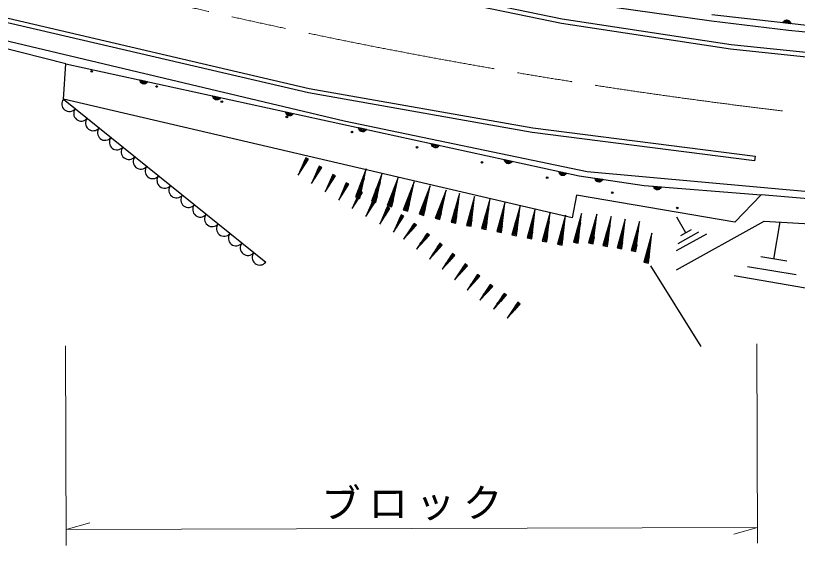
# Model space of a CAD drawing. Units: millimetres, scale not verified. Extents: x -1250 to 680000, y -1250 to 380000.
# Drawn here: x 65524 to 115162, y 251630 to 285267 of the extents above; entities that cross this region are included whole.
import ezdxf

# ---------------------------------------------------------------- set-up
doc = ezdxf.new("R2010")
doc.units = ezdxf.units.MM
doc.header["$LTSCALE"] = 1000
doc.linetypes.add('CHAIN', pattern=[18.5, 12, -1.5, 3.5, -1.5])
for name, color, linetype, lineweight in [('M-BGD', 7, 'Continuous', 25), ('M-BMK', 2, 'CHAIN', 13), ('M-BMK-OTRS', 5, 'Continuous', 25), ('M-STR-HTXT', 7, 'Continuous', 13), ('M-STR-STR3', 7, 'Continuous', 25)]:
    doc.layers.add(name, color=color, linetype=linetype, lineweight=lineweight)
doc.styles.add('ＭＳ ゴシック', font='')
doc.styles.get('ＭＳ ゴシック').set_extended_font_data('MS Gothic')

msp = doc.modelspace()

# ---------------------------------------------------------------- linework, layer by layer
at = {"layer": 'M-BGD'}
for p, q in [((68709, 282217), (63877, 283429)), ((68559, 279969), (81406, 269610)), ((83941, 276239), (83463, 275134)), ((83463, 275134), (84111, 276149)), ((84015, 276172), (83520, 275240)), ((83622, 275484), (83993, 276184)), ((83665, 275462), (84036, 276161)), ((83972, 276195), (83736, 275750)), ((84057, 276150), (83821, 275705)), ((83839, 275994), (83951, 276206)), ((84111, 276149), (83941, 276239)), ((83966, 275927), (84078, 276139)), ((84799, 275708), (84321, 274603)), ((84321, 274603), (84969, 275618)), ((84873, 275642), (84378, 274709)), ((84480, 274954), (84851, 275653)), ((84523, 274931), (84894, 275631)), ((84830, 275665), (84594, 275220)), ((84915, 275620), (84679, 275175)), ((84697, 275464), (84809, 275676)), ((84969, 275618), (84799, 275708)), ((84824, 275396), (84936, 275608)), ((87787, 275529), (87098, 273752)), ((87389, 273665), (87787, 275529)), ((85657, 275178), (85179, 274073)), ((85179, 274073), (85827, 275088)), ((85731, 275112), (85236, 274179)), ((85338, 274424), (85710, 275123)), ((85381, 274401), (85752, 275101)), ((85688, 275135), (85452, 274689)), ((85773, 275089), (85537, 274644)), ((85555, 274934), (85667, 275146)), ((85827, 275088), (85657, 275178)), ((85682, 274866), (85794, 275078)), ((87254, 273745), (87733, 275347)), ((88800, 275259), (88111, 273482)), ((88267, 273475), (88746, 275077)), ((88402, 273395), (88800, 275259)), ((86515, 274648), (86038, 273543)), ((86038, 273543), (86685, 274558)), ((86589, 274582), (86094, 273649)), ((86196, 273893), (86568, 274593)), ((86239, 273871), (86610, 274570)), ((86546, 274604), (86310, 274159)), ((86631, 274559), (86395, 274114)), ((86413, 274403), (86525, 274616)), ((86685, 274558), (86515, 274648)), ((86540, 274336), (86652, 274548)), ((87181, 273767), (87410, 274531)), ((87576, 274957), (87218, 273756)), ((87649, 274936), (87291, 273734)), ((88590, 274688), (88231, 273486)), ((88662, 274666), (88304, 273464)), ((89813, 274990), (89124, 273212)), ((89280, 273205), (89759, 274808)), ((89415, 273126), (89813, 274990)), ((90826, 274720), (90137, 272943)), ((90293, 272936), (90771, 274538)), ((90428, 272856), (90826, 274720)), ((87373, 274118), (86896, 273013)), ((86896, 273013), (87543, 274028)), ((87447, 274051), (86952, 273119)), ((87055, 273363), (87426, 274063)), ((87097, 273341), (87468, 274040)), ((87254, 274142), (87145, 273777)), ((87405, 274074), (87168, 273629)), ((87489, 274029), (87253, 273584)), ((87271, 273873), (87383, 274085)), ((87327, 273723), (87555, 274488)), ((87472, 274076), (87364, 273712)), ((87543, 274028), (87373, 274118)), ((87398, 273806), (87511, 274018)), ((88194, 273497), (88423, 274262)), ((88340, 273453), (88568, 274218)), ((89602, 274418), (89244, 273216)), ((89675, 274396), (89317, 273195)), ((90616, 274148), (90257, 272947)), ((90688, 274126), (90330, 272925)), ((91839, 274450), (91150, 272673)), ((91306, 272666), (91784, 274268)), ((91441, 272586), (91839, 274450)), ((92852, 274180), (92163, 272403)), ((92454, 272316), (92852, 274180)), ((87098, 273752), (87389, 273665)), ((88247, 273616), (87769, 272511)), ((87769, 272511), (88416, 273526)), ((88320, 273550), (87825, 272617)), ((87928, 272862), (88299, 273561)), ((87970, 272839), (88342, 273539)), ((88278, 273573), (88042, 273128)), ((88363, 273528), (88126, 273082)), ((88144, 273372), (88257, 273584)), ((88267, 273872), (88158, 273508)), ((88416, 273526), (88247, 273616)), ((88272, 273304), (88384, 273516)), ((88485, 273807), (88377, 273443)), ((89280, 273602), (89171, 273238)), ((89207, 273227), (89436, 273992)), ((89353, 273184), (89581, 273948)), ((89498, 273537), (89389, 273173)), ((90220, 272957), (90449, 273722)), ((90366, 272914), (90594, 273679)), ((91628, 273878), (91270, 272677)), ((91701, 273857), (91343, 272655)), ((92641, 273609), (92283, 272407)), ((92319, 272396), (92797, 273998)), ((92714, 273587), (92356, 272385)), ((93701, 273979), (93185, 272144)), ((93342, 272152), (93665, 273793)), ((93484, 272086), (93701, 273979)), ((94664, 273781), (94148, 271946)), ((94304, 271954), (94627, 273595)), ((94446, 271888), (94664, 273781)), ((95626, 273583), (95110, 271748)), ((95408, 271690), (95626, 273583)), ((140813, 271550), (112859, 273879)), ((88111, 273482), (88402, 273395)), ((89123, 273120), (88645, 272015)), ((88645, 272015), (89293, 273030)), ((89196, 273054), (88701, 272121)), ((88804, 272366), (89175, 273065)), ((88846, 272343), (89218, 273043)), ((89154, 273076), (88918, 272631)), ((89239, 273031), (89003, 272586)), ((89020, 272876), (89133, 273088)), ((89293, 273030), (89123, 273120)), ((89124, 273212), (89415, 273126)), ((89148, 272808), (89260, 273020)), ((90293, 273332), (90184, 272968)), ((90511, 273267), (90402, 272903)), ((91306, 273063), (91197, 272698)), ((91233, 272688), (91462, 273452)), ((91379, 272644), (91607, 273409)), ((92246, 272418), (92475, 273183)), ((92392, 272374), (92620, 273139)), ((93547, 273390), (93304, 272160)), ((93621, 273375), (93379, 272145)), ((94509, 273192), (94267, 271962)), ((94584, 273177), (94341, 271947)), ((95267, 271756), (95590, 273397)), ((96589, 273385), (96073, 271550)), ((96229, 271558), (96552, 273199)), ((96371, 271492), (96589, 273385)), ((97551, 273187), (97035, 271352)), ((97333, 271294), (97551, 273187)), ((89998, 272621), (89520, 271516)), ((89520, 271516), (90167, 272531)), ((90071, 272555), (89576, 271622)), ((89679, 271866), (90050, 272566)), ((89721, 271844), (90092, 272543)), ((90029, 272577), (89792, 272132)), ((90113, 272532), (89877, 272087)), ((89895, 272376), (90007, 272588)), ((90167, 272531), (89998, 272621)), ((90022, 272309), (90135, 272521)), ((90137, 272943), (90428, 272856)), ((91150, 272673), (91441, 272586)), ((91524, 272997), (91415, 272633)), ((92319, 272793), (92210, 272429)), ((92537, 272728), (92428, 272364)), ((93303, 272547), (93230, 272174)), ((93267, 272167), (93421, 272950)), ((93416, 272138), (93570, 272921)), ((94230, 271969), (94384, 272752)), ((94379, 271940), (94533, 272723)), ((95192, 271771), (95346, 272554)), ((95472, 272994), (95229, 271764)), ((95546, 272979), (95304, 271749)), ((95341, 271742), (95495, 272525)), ((96434, 272796), (96192, 271566)), ((96509, 272781), (96266, 271551)), ((97397, 272598), (97154, 271368)), ((97192, 271360), (97515, 273001)), ((97471, 272583), (97229, 271353)), ((98514, 272989), (97998, 271154)), ((98154, 271162), (98477, 272803)), ((98296, 271096), (98514, 272989)), ((99476, 272791), (98960, 270956)), ((99116, 270964), (99439, 272605)), ((99258, 270898), (99476, 272791)), ((100439, 272593), (99922, 270758)), ((100221, 270700), (100439, 272593)), ((101464, 272713), (100948, 270878)), ((101104, 270886), (101427, 272527)), ((101246, 270820), (101464, 272713)), ((102428, 272668), (101907, 270834)), ((102205, 270775), (102428, 272668)), ((90829, 272076), (90160, 271075)), ((90852, 272027), (90539, 271632)), ((90684, 271854), (90833, 272042)), ((90980, 271957), (90829, 272076)), ((92163, 272403), (92454, 272316)), ((93185, 272144), (93484, 272086)), ((93527, 272503), (93454, 272130)), ((94266, 272349), (94192, 271976)), ((94489, 272305), (94416, 271932)), ((95228, 272151), (95155, 271778)), ((95452, 272107), (95379, 271734)), ((96155, 271573), (96309, 272356)), ((96304, 271544), (96458, 272327)), ((97117, 271375), (97271, 272158)), ((97266, 271346), (97420, 272129)), ((98359, 272400), (98117, 271170)), ((98433, 272385), (98191, 271155)), ((99321, 272202), (99079, 270972)), ((99396, 272187), (99154, 270957)), ((100079, 270766), (100402, 272407)), ((101309, 272124), (101067, 270894)), ((101384, 272110), (101141, 270879)), ((102272, 272079), (102026, 270849)), ((102063, 270842), (102391, 272481)), ((102347, 272064), (102100, 270834)), ((103331, 272507), (102810, 270674)), ((102966, 270681), (103294, 272321)), ((103108, 270614), (103331, 272507)), ((104234, 272347), (103713, 270514)), ((103869, 270521), (104197, 272160)), ((104011, 270454), (104234, 272347)), ((105137, 272186), (104616, 270353)), ((104914, 270293), (105137, 272186)), ((107498, 269119), (113062, 272210)), ((108079, 271474), (107519, 272471)), ((113062, 272210), (144001, 270483)), ((113669, 269809), (114073, 272167)), ((90160, 271075), (90980, 271957)), ((90889, 271998), (90235, 271169)), ((90380, 271391), (90871, 272012)), ((90417, 271361), (90908, 271983)), ((90927, 271968), (90615, 271572)), ((90797, 271764), (90946, 271953)), ((94148, 271946), (94446, 271888)), ((95110, 271748), (95408, 271690)), ((96073, 271550), (96371, 271492)), ((96191, 271953), (96117, 271580)), ((96414, 271909), (96341, 271536)), ((97153, 271755), (97080, 271382)), ((97377, 271711), (97303, 271338)), ((98116, 271557), (98042, 271184)), ((98079, 271177), (98234, 271960)), ((98228, 271148), (98383, 271931)), ((99042, 270979), (99196, 271762)), ((99191, 270950), (99345, 271733)), ((100004, 270781), (100158, 271564)), ((100284, 272004), (100042, 270774)), ((100358, 271989), (100116, 270759)), ((100153, 270752), (100308, 271535)), ((101029, 270901), (101184, 271684)), ((101179, 270872), (101333, 271655)), ((101989, 270857), (102145, 271639)), ((102138, 270827), (102294, 271610)), ((103175, 271919), (102929, 270689)), ((103250, 271904), (103003, 270674)), ((104078, 271758), (103832, 270528)), ((104152, 271743), (103907, 270514)), ((104981, 271598), (104735, 270368)), ((104772, 270361), (105100, 272000)), ((105055, 271583), (104810, 270353)), ((107600, 270801), (108904, 271533)), ((108425, 271668), (107734, 271280)), ((91646, 271442), (90978, 270441)), ((90978, 270441), (91797, 271323)), ((91707, 271364), (91052, 270536)), ((91197, 270758), (91688, 271379)), ((91234, 270728), (91725, 271349)), ((91669, 271394), (91357, 270998)), ((91744, 271334), (91432, 270939)), ((91501, 271220), (91650, 271409)), ((91614, 271131), (91763, 271320)), ((91797, 271323), (91646, 271442)), ((97035, 271352), (97333, 271294)), ((97998, 271154), (98296, 271096)), ((98339, 271513), (98266, 271140)), ((99078, 271359), (99005, 270986)), ((99302, 271315), (99228, 270942)), ((100041, 271161), (99967, 270788)), ((100264, 271117), (100191, 270744)), ((101066, 271281), (100992, 270909)), ((101289, 271237), (101216, 270864)), ((102026, 271237), (101951, 270864)), ((102250, 271192), (102175, 270820)), ((102929, 271076), (102855, 270704)), ((102892, 270696), (103048, 271479)), ((103041, 270667), (103197, 271449)), ((103153, 271032), (103078, 270659)), ((103795, 270536), (103951, 271318)), ((103944, 270506), (104100, 271289)), ((104698, 270375), (104854, 271158)), ((104847, 270346), (105003, 271128)), ((105925, 271446), (105403, 269613)), ((105559, 269620), (105887, 271260)), ((105701, 269553), (105925, 271446)), ((109383, 271399), (107465, 270322)), ((92463, 270809), (91795, 269808)), ((91795, 269808), (92614, 270690)), ((92524, 270731), (91869, 269902)), ((92014, 270124), (92505, 270746)), ((92052, 270095), (92543, 270716)), ((92486, 270761), (92174, 270365)), ((92562, 270701), (92249, 270306)), ((92319, 270587), (92467, 270775)), ((92432, 270498), (92580, 270686)), ((92614, 270690), (92463, 270809)), ((98960, 270956), (99258, 270898)), ((99922, 270758), (100221, 270700)), ((100948, 270878), (101246, 270820)), ((101907, 270834), (102205, 270775)), ((102810, 270674), (103108, 270614)), ((103832, 270916), (103758, 270543)), ((104056, 270871), (103981, 270499)), ((104735, 270755), (104661, 270383)), ((104959, 270711), (104884, 270338)), ((105768, 270857), (105522, 269628)), ((105843, 270843), (105597, 269613)), ((93269, 270161), (92600, 269160)), ((92600, 269160), (93420, 270042)), ((93329, 270083), (92675, 269254)), ((92820, 269476), (93311, 270098)), ((92857, 269446), (93348, 270068)), ((93292, 270112), (92979, 269717)), ((93367, 270053), (93055, 269657)), ((93124, 269939), (93273, 270127)), ((93237, 269850), (93386, 270038)), ((93420, 270042), (93269, 270161)), ((103713, 270514), (104011, 270454)), ((104616, 270353), (104914, 270293)), ((105485, 269635), (105641, 270418)), ((105634, 269605), (105790, 270388)), ((105403, 269613), (105701, 269553)), ((105522, 270015), (105448, 269643)), ((105746, 269971), (105671, 269598)), ((114485, 269669), (112853, 269949)), ((94064, 269499), (93395, 268498)), ((93395, 268498), (94214, 269380)), ((94124, 269421), (93470, 268592)), ((93614, 268814), (94105, 269436)), ((93652, 268784), (94143, 269406)), ((94087, 269451), (93774, 269055)), ((94162, 269391), (93849, 268996)), ((93919, 269277), (94068, 269466)), ((94032, 269188), (94181, 269376)), ((94214, 269380), (94064, 269499)), ((105841, 269383), (109033, 264258)), ((112003, 269348), (115086, 268820)), ((94859, 268837), (94190, 267836)), ((94190, 267836), (95009, 268718)), ((94919, 268759), (94264, 267930)), ((94409, 268153), (94900, 268774)), ((94447, 268123), (94938, 268744)), ((94881, 268789), (94569, 268393)), ((94957, 268729), (94644, 268334)), ((94714, 268615), (94862, 268804)), ((94827, 268526), (94976, 268714)), ((95009, 268718), (94859, 268837)), ((115687, 267970), (111153, 268748)), ((95666, 268192), (94998, 267190)), ((94998, 267190), (95817, 268073)), ((95726, 268113), (95072, 267285)), ((95217, 267507), (95708, 268128)), ((95254, 267477), (95745, 268098)), ((95689, 268143), (95376, 267748)), ((95764, 268084), (95452, 267688)), ((95521, 267970), (95670, 268158)), ((95634, 267880), (95783, 268069)), ((95817, 268073), (95666, 268192)), ((96538, 267628), (95870, 266627)), ((96089, 266943), (96580, 267564)), ((96561, 267579), (96249, 267184)), ((96393, 267406), (96542, 267594)), ((96689, 267509), (96538, 267628)), ((95870, 266627), (96689, 267509)), ((96599, 267550), (95944, 266721)), ((96127, 266913), (96618, 267535)), ((96636, 267520), (96324, 267124)), ((96506, 267317), (96655, 267505)), ((97410, 267064), (96742, 266063)), ((97561, 266945), (97410, 267064)), ((96742, 266063), (97561, 266945)), ((97471, 266986), (96816, 266157)), ((96961, 266379), (97452, 267001)), ((96999, 266349), (97490, 266971)), ((97433, 267015), (97121, 266620)), ((97509, 266956), (97196, 266560)), ((97266, 266842), (97414, 267030)), ((97379, 266753), (97527, 266941))]:
    msp.add_line(p, q, dxfattribs=at)
for centre in [(68937, 279664), (69692, 279055), (70448, 278445), (71204, 277836), (71960, 277227), (72715, 276617), (73471, 276008), (74227, 275399), (74983, 274789), (75738, 274180), (76494, 273571), (77250, 272961), (78006, 272352), (78761, 271743), (79517, 271133), (80273, 270524), (81028, 269915)]:
    msp.add_arc(centre, 485, 141.121, 321.121, dxfattribs=at)
at = {"layer": 'M-BMK'}
msp.add_arc((155664, 626755), 350000, 255.17847, 269.71245, dxfattribs=at)
at = {"layer": 'M-BMK-OTRS'}
for p, q in [((99905, 286342), (109704, 284942)), ((109704, 284942), (114595, 284338)), ((114595, 284338), (119302, 283878)), ((64017, 283901), (86386, 278578)), ((86386, 278578), (101817, 275372)), ((101817, 275372), (124930, 273263))]:
    msp.add_line(p, q, dxfattribs=at)
at = {"layer": 'M-STR-HTXT'}
for p, q in [((68696, 264290), (68737, 251630)), ((112640, 251770), (112599, 264430)), ((68734, 252630), (70232, 253054)), ((68734, 252630), (112637, 252770)), ((112637, 252770), (111138, 252345))]:
    msp.add_line(p, q, dxfattribs=at)
at = {"layer": 'M-STR-STR3'}
for p, q in [((100181, 284761), (72531, 290521)), ((72592, 290814), (100234, 285056)), ((84113, 280356), (64333, 284968)), ((64401, 285260), (84173, 280650)), ((100234, 285056), (110964, 283440)), ((118560, 284313), (109740, 285325)), ((114311, 284911), (114367, 284955)), ((114367, 284955), (114420, 284979)), ((114655, 284922), (114377, 284954)), ((114420, 284979), (114482, 284992)), ((114440, 284977), (114599, 284959)), ((114482, 284992), (114561, 284983)), ((114561, 284983), (114619, 284956)), ((114619, 284956), (114665, 284921)), ((110926, 283142), (100181, 284761)), ((114249, 284808), (114276, 284865)), ((114746, 284751), (114249, 284808)), ((114274, 284845), (114730, 284793)), ((114276, 284865), (114311, 284911)), ((114715, 284835), (114298, 284883)), ((114332, 284919), (114690, 284878)), ((114665, 284921), (114709, 284866)), ((114709, 284866), (114733, 284813)), ((114733, 284813), (114746, 284751)), ((110964, 283440), (122506, 282227)), ((122479, 281929), (110926, 283142)), ((68559, 279969), (68709, 282217)), ((68709, 282217), (101298, 275098)), ((73426, 281125), (73419, 281188)), ((73419, 281188), (73907, 281081)), ((73444, 281070), (73426, 281125)), ((73879, 281046), (73430, 281145)), ((73441, 281101), (73851, 281012)), ((73482, 281010), (73444, 281070)), ((73813, 280979), (73462, 281056)), ((73525, 280970), (73482, 281010)), ((73492, 281008), (73766, 280948)), ((73579, 280938), (73525, 280970)), ((73701, 280932), (73544, 280966)), ((73835, 280985), (73775, 280946)), ((73875, 281027), (73835, 280985)), ((73907, 281081), (73875, 281027)), ((73657, 280921), (73579, 280938)), ((73720, 280928), (73657, 280921)), ((73775, 280946), (73720, 280928)), ((84173, 280650), (98368, 278141)), ((100860, 272437), (68559, 279969)), ((78054, 280114), (78047, 280177)), ((78047, 280177), (78536, 280070)), ((78073, 280059), (78054, 280114)), ((78508, 280035), (78058, 280134)), ((78069, 280090), (78480, 280000)), ((78111, 279999), (78073, 280059)), ((78442, 279968), (78090, 280045)), ((78153, 279959), (78111, 279999)), ((78121, 279997), (78394, 279937)), ((78464, 279973), (78404, 279935)), ((78504, 280016), (78464, 279973)), ((78536, 280070), (78504, 280016)), ((98323, 277844), (84113, 280356)), ((78208, 279927), (78153, 279959)), ((78329, 279921), (78173, 279955)), ((78286, 279910), (78208, 279927)), ((78349, 279916), (78286, 279910)), ((78404, 279935), (78349, 279916)), ((82683, 279103), (82676, 279166)), ((82676, 279166), (83164, 279059)), ((82701, 279048), (82683, 279103)), ((83136, 279024), (82687, 279122)), ((82698, 279079), (83108, 278989)), ((82739, 278988), (82701, 279048)), ((83070, 278957), (82719, 279034)), ((82782, 278948), (82739, 278988)), ((82749, 278986), (83023, 278926)), ((83132, 279005), (83092, 278962)), ((83164, 279059), (83132, 279005)), ((82836, 278916), (82782, 278948)), ((82958, 278910), (82801, 278944)), ((82915, 278899), (82836, 278916)), ((82977, 278905), (82915, 278899)), ((83033, 278924), (82977, 278905)), ((83092, 278962), (83033, 278924)), ((87311, 278092), (87305, 278155)), ((87305, 278155), (87793, 278048)), ((87330, 278036), (87311, 278092)), ((87765, 278013), (87316, 278111)), ((87327, 278068), (87737, 277978)), ((87368, 277977), (87330, 278036)), ((87699, 277946), (87347, 278022)), ((87761, 277993), (87721, 277951)), ((87793, 278048), (87761, 277993)), ((98368, 278141), (112477, 276344)), ((87410, 277937), (87368, 277977)), ((87378, 277975), (87651, 277915)), ((87465, 277905), (87410, 277937)), ((87586, 277899), (87430, 277933)), ((87543, 277888), (87465, 277905)), ((87606, 277894), (87543, 277888)), ((87661, 277913), (87606, 277894)), ((87721, 277951), (87661, 277913)), ((112439, 276046), (98323, 277844)), ((91940, 277081), (91933, 277143)), ((91933, 277143), (92422, 277037)), ((91958, 277025), (91940, 277081)), ((92394, 277002), (91944, 277100)), ((91955, 277057), (92365, 276967)), ((91997, 276966), (91958, 277025)), ((92328, 276934), (91976, 277011)), ((92422, 277037), (92389, 276982)), ((92039, 276926), (91997, 276966)), ((92006, 276964), (92280, 276904)), ((92093, 276894), (92039, 276926)), ((92215, 276887), (92059, 276922)), ((92172, 276876), (92093, 276894)), ((92235, 276883), (92172, 276876)), ((92290, 276902), (92235, 276883)), ((92349, 276940), (92290, 276902)), ((92389, 276982), (92349, 276940)), ((96568, 276069), (96562, 276132)), ((96562, 276132), (97050, 276026)), ((96587, 276014), (96568, 276069)), ((97022, 275991), (96573, 276089)), ((96584, 276046), (96994, 275956)), ((96625, 275955), (96587, 276014)), ((96956, 275923), (96604, 276000)), ((97050, 276026), (97018, 275971)), ((112477, 276344), (112439, 276046)), ((96668, 275915), (96625, 275955)), ((96635, 275953), (96908, 275893)), ((96722, 275882), (96668, 275915)), ((96844, 275876), (96687, 275910)), ((96800, 275865), (96722, 275882)), ((96863, 275872), (96800, 275865)), ((96918, 275891), (96863, 275872)), ((96978, 275929), (96918, 275891)), ((97018, 275971), (96978, 275929)), ((100031, 275313), (100025, 275376)), ((100025, 275376), (100513, 275269)), ((100050, 275258), (100031, 275313)), ((100485, 275234), (100036, 275333)), ((100047, 275289), (100457, 275199)), ((100088, 275198), (100050, 275258)), ((100419, 275167), (100067, 275244)), ((100131, 275158), (100088, 275198)), ((100098, 275196), (100371, 275136)), ((100185, 275126), (100131, 275158)), ((100306, 275120), (100150, 275154)), ((100263, 275109), (100185, 275126)), ((100326, 275115), (100263, 275109)), ((100381, 275134), (100326, 275115)), ((100441, 275172), (100381, 275134)), ((100481, 275215), (100441, 275172)), ((100513, 275269), (100481, 275215)), ((101298, 275098), (105442, 274488)), ((102326, 274886), (102315, 274948)), ((102315, 274948), (102809, 274875)), ((102348, 274832), (102326, 274886)), ((102784, 274839), (102329, 274906)), ((102343, 274863), (102758, 274802)), ((102391, 274775), (102348, 274832)), ((102723, 274767), (102367, 274819)), ((102436, 274738), (102391, 274775)), ((102400, 274774), (102677, 274733)), ((102492, 274710), (102436, 274738)), ((102614, 274712), (102455, 274735)), ((102571, 274698), (102492, 274710)), ((102633, 274709), (102571, 274698)), ((102687, 274732), (102633, 274709)), ((102744, 274774), (102687, 274732)), ((102781, 274819), (102744, 274774)), ((102809, 274875), (102781, 274819)), ((105442, 274488), (112859, 273879)), ((106047, 274378), (106032, 274440)), ((106032, 274440), (106530, 274399)), ((106072, 274326), (106047, 274378)), ((106507, 274361), (106048, 274398)), ((106065, 274357), (106484, 274322)), ((106118, 274272), (106072, 274326)), ((106450, 274285), (106092, 274314)), ((106166, 274238), (106118, 274272)), ((106128, 274271), (106407, 274248)), ((106224, 274213), (106166, 274238)), ((106345, 274223), (106186, 274236)), ((106303, 274207), (106224, 274213)), ((106365, 274222), (106303, 274207)), ((106417, 274247), (106365, 274222)), ((106471, 274293), (106417, 274247)), ((106505, 274340), (106471, 274293)), ((106530, 274399), (106505, 274340)), ((101136, 273864), (100860, 272437)), ((111195, 272161), (101136, 273864)), ((112859, 273879), (111195, 272161))]:
    msp.add_line(p, q, dxfattribs=at)
for centre in [(70353, 281729), (74485, 280765), (78616, 279802), (82748, 278838), (86880, 277875), (91012, 276912), (95144, 275948), (99276, 274985), (103407, 274022), (107539, 273058)]:
    msp.add_circle(centre, 50, dxfattribs=at)

# ---------------------------------------------------------------- texts
at = {"layer": 'M-STR-HTXT', "insert": (84935, 253188), "char_height": 1833, "attachment_point": 7, "rotation": 0.2, "style": 'ＭＳ ゴシック'}
msp.add_mtext('\\T1.2;ブロック', dxfattribs=at)

doc.saveas('drawing.dxf')
